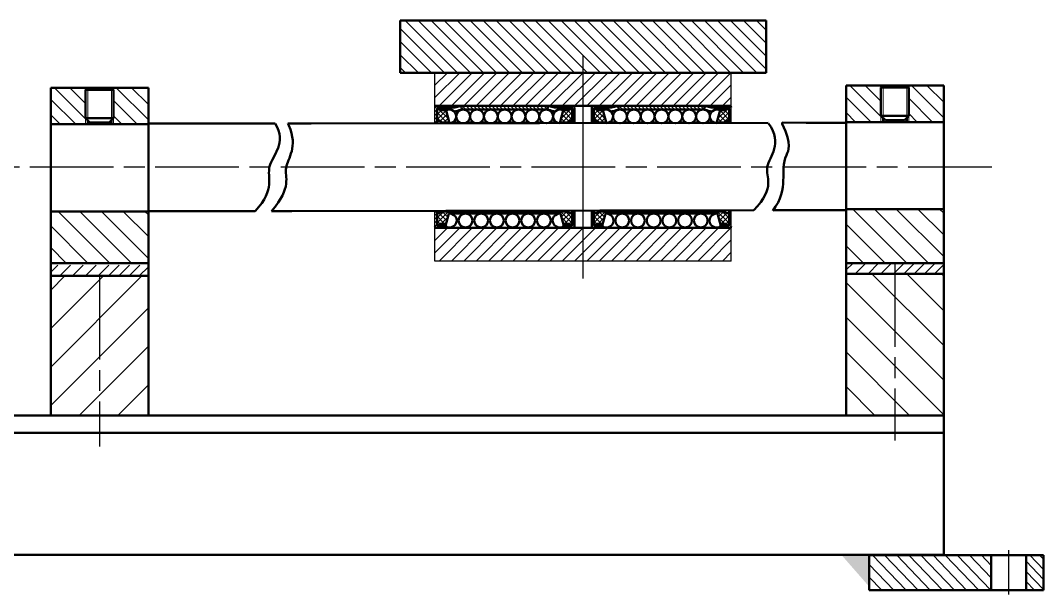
# Model space of a CAD drawing. Header units: millimetres. Extents: x 98 to 4367, y -12 to 2058.
# Drawn here: x 429.8 to 576.6, y 1108.4 to 1190.8 of the extents above; entities that cross this region are included whole.
import ezdxf

# ---------------------------------------------------------------- set-up
doc = ezdxf.new("R2010")
doc.units = ezdxf.units.MM
doc.linetypes.add('AM_ISO08W050', pattern=[18, 12, -1.5, 3, -1.5])
doc.linetypes.add('AUSGEZOGEN', pattern=[0])
doc.layers.get('0').update_dxf_attribs({"lineweight": 50})
for name, color, linetype, lineweight in [('AM_5', 7, 'Continuous', 15), ('AM_6', 7, 'Continuous', 30), ('AM_8', 7, 'Continuous', 30), ('L2STAR', 7, 'AUSGEZOGEN', 20), ('L5STAR', 7, 'AUSGEZOGEN', 50), ('M2STAR', 7, 'AM_ISO08W050', 30), ('S2STAR', 7, 'AUSGEZOGEN', 30)]:
    doc.layers.add(name, color=color, linetype=linetype, lineweight=lineweight)

# ---------------------------------------------------------------- blocks, each defined once
blk = doc.blocks.new('R105802500_21MI58225')
for p, q in [((14, 9.95), (14, 5.25)), ((-8.58, 3.05), (-14, 3.05)), ((8.5, 3.05), (14, 3.05)), ((14, 4.65), (14, 3.05))]:
    blk.add_line(p, q)
at = {"layer": 'AM_6'}
for p, q in [((-4, 45.06), (-12.94, 54)), ((-4, 49.48), (-8.52, 54)), ((14, 44.74), (4.74, 54)), ((14, 49.15), (9.15, 54)), ((-6.86, 43.5), (-14, 50.64)), ((10.82, 43.5), (4, 50.32)), ((-11.28, 43.5), (-14, 46.22)), ((6.4, 43.5), (4, 45.9))]:
    blk.add_line(p, q, dxfattribs=at)
at = {"layer": 'L2STAR'}
for p, q in [((-4, 53.4), (-4, 54)), ((-3.4, 44.65), (-3.4, 54)), ((3.4, 44.65), (3.4, 54)), ((4, 53.4), (4, 54)), ((-4, 43.5), (-4, 45.25)), ((4, 43.5), (4, 45.25))]:
    blk.add_line(p, q, dxfattribs=at)
at = {"layer": 'L5STAR'}
for p, q in [((-14, 54), (-14, 0)), ((-14, 54), (14, 54)), ((-3.4, 54), (-4, 53.4)), ((-4, 45.25), (-4, 53.4)), ((-4, 53.4), (4, 53.4)), ((3.4, 54), (4, 53.4)), ((4, 45.25), (4, 53.4)), ((14, 54), (14, 9.95)), ((-4, 45.25), (4, 45.25)), ((-4, 45.25), (-2.75, 44)), ((-3.4, 43.5), (-3.4, 44.65)), ((4, 45.25), (2.75, 44)), ((3.4, 43.5), (3.4, 44.65)), ((14, 43.5), (-14, 43.5)), ((-2.75, 44), (2.75, 44)), ((14, 18.5), (-14, 18.5)), ((14, 5.25), (14, 4.65)), ((14, 3.05), (14, 0)), ((-14, 0), (-4.08, 0)), ((4, 0), (14, 0))]:
    blk.add_line(p, q, dxfattribs=at)
at = {"layer": 'S2STAR'}
blk.add_line((14, 18.22), (13.72, 18.5), dxfattribs=at)
blk = doc.blocks.new('R105802500_21')
at = {"layer": 'AM_8'}
h = blk.add_hatch(dxfattribs=at)
h.set_pattern_fill('_U', color=256, scale=4.4, angle=135, style=0, pattern_type=0)
h.set_pattern_definition([(135, (-748.3214, -1213.0173), (-3.11127, -3.11127), [])])
h.paths.add_polyline_path([(14, 18.22), (13.72, 18.5), (-14, 18.5), (-14, 3.71), (14, 3.71)])
blk.add_line((14, 0), (4.2, 0))
at = {"layer": 'AM_6'}
for p, q in [((-4, 45.06), (-12.94, 54)), ((-4, 49.48), (-8.52, 54)), ((14, 44.74), (4.74, 54)), ((14, 49.15), (9.15, 54)), ((-6.86, 43.5), (-14, 50.64)), ((10.82, 43.5), (4, 50.32)), ((-11.28, 43.5), (-14, 46.22)), ((6.4, 43.5), (4, 45.9))]:
    blk.add_line(p, q, dxfattribs=at)
at = {"layer": 'L2STAR'}
for p, q in [((-4, 53.4), (-4, 54)), ((-3.4, 44.65), (-3.4, 54)), ((3.4, 44.65), (3.4, 54)), ((4, 53.4), (4, 54)), ((-4, 43.5), (-4, 45.25)), ((4, 43.5), (4, 45.25))]:
    blk.add_line(p, q, dxfattribs=at)
at = {"layer": 'L5STAR'}
for p, q in [((-14, 54), (-14, 0)), ((-14, 54), (14, 54)), ((-3.4, 54), (-4, 53.4)), ((-4, 45.25), (-4, 53.4)), ((-4, 53.4), (4, 53.4)), ((3.4, 54), (4, 53.4)), ((4, 45.25), (4, 53.4)), ((14, 54), (14, 0)), ((-4, 45.25), (4, 45.25)), ((-4, 45.25), (-2.75, 44)), ((-3.4, 43.5), (-3.4, 44.65)), ((4, 45.25), (2.75, 44)), ((3.4, 43.5), (3.4, 44.65)), ((14, 43.5), (-14, 43.5)), ((-2.75, 44), (2.75, 44)), ((14, 18.5), (-14, 18.5)), ((-14, 0), (-4.2, 0))]:
    blk.add_line(p, q, dxfattribs=at)
at = {"layer": 'S2STAR'}
blk.add_line((14, 18.22), (13.72, 18.5), dxfattribs=at)
blk = doc.blocks.new('R102922544_11')
at = {"layer": 'AM_6'}
for p, q in [((0, -5), (0, 59)), ((-42.5, 39.5), (-42.5, 54)), ((-32.92, 44.5), (-42.42, 54)), ((-29.38, 44.5), (-38.88, 54)), ((-25.85, 44.5), (-35.35, 54)), ((-22.31, 44.5), (-31.81, 54)), ((-18.78, 44.5), (-28.28, 54)), ((-15.24, 44.5), (-24.74, 54)), ((-11.71, 44.5), (-21.21, 54)), ((-8.17, 44.5), (-17.67, 54)), ((-4.64, 44.5), (-14.14, 54)), ((-1.1, 44.5), (-10.6, 54)), ((2.44, 44.5), (-7.06, 54)), ((5.97, 44.5), (-3.53, 54)), ((9.51, 44.5), (0.01, 54)), ((13.04, 44.5), (3.54, 54)), ((16.58, 44.5), (7.08, 54)), ((20.11, 44.5), (10.61, 54)), ((23.65, 44.5), (14.15, 54)), ((27.18, 44.5), (17.68, 54)), ((30.72, 44.5), (21.22, 54)), ((34.26, 44.5), (24.76, 54)), ((37.79, 44.5), (28.29, 54)), ((41.33, 44.5), (31.83, 54)), ((42.5, 46.86), (35.36, 54)), ((42.5, 39.5), (42.5, 54)), ((-36.46, 44.5), (-42.5, 50.54)), ((-42.5, 0), (-42.5, 14.5)), ((42.5, 0), (42.5, 14.5)), ((-32.92, 0), (-42.42, 9.5)), ((-29.38, 0), (-38.88, 9.5)), ((-25.85, 0), (-35.35, 9.5)), ((-22.31, 0), (-31.81, 9.5)), ((-18.78, 0), (-28.28, 9.5)), ((-15.24, 0), (-24.74, 9.5)), ((-11.71, 0), (-21.21, 9.5)), ((-8.17, 0), (-17.67, 9.5)), ((-4.64, 0), (-14.14, 9.5)), ((-1.1, 0), (-10.6, 9.5)), ((2.44, 0), (-7.06, 9.5)), ((5.97, 0), (-3.53, 9.5)), ((9.51, 0), (0.01, 9.5)), ((13.04, 0), (3.54, 9.5)), ((16.58, 0), (7.08, 9.5)), ((20.11, 0), (10.61, 9.5)), ((23.65, 0), (14.15, 9.5)), ((27.18, 0), (17.68, 9.5)), ((30.72, 0), (21.22, 9.5)), ((34.26, 0), (24.76, 9.5)), ((37.79, 0), (28.29, 9.5)), ((41.33, 0), (31.83, 9.5)), ((42.5, 2.36), (35.36, 9.5)), ((42.5, 5.9), (38.9, 9.5)), ((-36.46, 0), (-42.5, 6.04)), ((-39.99, 0), (-42.5, 2.51)), ((-42.5, 0), (42.5, 0))]:
    blk.add_line(p, q, dxfattribs=at)
at = {"layer": 'L5STAR'}
for p, q in [((-42.5, 54), (42.5, 54)), ((-42.5, 44.5), (42.5, 44.5)), ((-39.5, 43.9), (-39.5, 44.5)), ((-5.5, 43.9), (-5.5, 44.5)), ((5.5, 43.9), (5.5, 44.5)), ((39.5, 43.9), (39.5, 44.5)), ((-41.9, 39.5), (-41.9, 43.6)), ((-39.5, 43.9), (-41.6, 43.9)), ((-38.38, 43.9), (-41.6, 43.9)), ((-41.3, 43.9), (-41.14, 43.3)), ((-39.34, 43.3), (-41.14, 43.3)), ((-39.5, 43.9), (-38.32, 39.5)), ((-34.41, 43.47), (-10.59, 43.47)), ((-5.5, 43.9), (-6.68, 39.5)), ((-6.62, 43.9), (-3.4, 43.9)), ((-5.66, 43.3), (-3.86, 43.3)), ((-3.7, 43.9), (-3.86, 43.3)), ((-3.1, 39.5), (-3.1, 43.6)), ((-2.5, 39.5), (-2.5, 44)), ((2.5, 39.5), (2.5, 44)), ((3.1, 39.5), (3.1, 43.6)), ((6.62, 43.9), (3.4, 43.9)), ((5.5, 43.9), (3.4, 43.9)), ((3.7, 43.9), (3.86, 43.3)), ((5.66, 43.3), (3.86, 43.3)), ((5.5, 43.9), (6.68, 39.5)), ((10.59, 43.47), (34.41, 43.47)), ((39.5, 43.9), (38.32, 39.5)), ((38.38, 43.9), (41.6, 43.9)), ((39.34, 43.3), (41.14, 43.3)), ((41.3, 43.9), (41.14, 43.3)), ((41.9, 39.5), (41.9, 43.6)), ((-42.5, 39.75), (-41.9, 39.75)), ((-40.9, 40.25), (-41.9, 40.25)), ((-40.9, 40.25), (-40.7, 39.5)), ((-40.77, 39.75), (-38.39, 39.75)), ((-37.41, 39.75), (-35.37, 39.75)), ((-33.44, 39.75), (-31.4, 39.75)), ((-29.47, 39.75), (-27.43, 39.75)), ((-25.5, 39.75), (-23.46, 39.75)), ((-21.54, 39.75), (-19.5, 39.75)), ((-17.57, 39.75), (-15.53, 39.75)), ((-13.6, 39.75), (-11.56, 39.75)), ((-9.63, 39.75), (-7.59, 39.75)), ((-6.61, 39.75), (-4.23, 39.75)), ((-4.1, 40.25), (-4.3, 39.5)), ((-4.1, 40.25), (-3.1, 40.25)), ((-3.1, 39.75), (-2.5, 39.75)), ((2.5, 39.75), (3.1, 39.75)), ((4.1, 40.25), (3.1, 40.25)), ((4.1, 40.25), (4.3, 39.5)), ((4.23, 39.75), (6.61, 39.75)), ((7.59, 39.75), (9.63, 39.75)), ((11.56, 39.75), (13.6, 39.75)), ((15.53, 39.75), (17.57, 39.75)), ((19.5, 39.75), (21.54, 39.75)), ((23.46, 39.75), (25.5, 39.75)), ((27.43, 39.75), (29.47, 39.75)), ((31.4, 39.75), (33.44, 39.75)), ((35.37, 39.75), (37.41, 39.75)), ((38.39, 39.75), (40.77, 39.75)), ((40.9, 40.25), (40.7, 39.5)), ((40.9, 40.25), (41.9, 40.25)), ((41.9, 39.75), (42.5, 39.75)), ((-42.5, 14.25), (-41.9, 14.25)), ((-41.9, 14.5), (-41.9, 10.4)), ((-40.9, 13.75), (-41.9, 13.75)), ((-40.9, 13.75), (-40.7, 14.5)), ((-40.77, 14.25), (-4.23, 14.25)), ((-39.5, 10.1), (-38.66, 13.23)), ((-38.18, 13.6), (-6.82, 13.6)), ((-5.5, 10.1), (-6.34, 13.23)), ((-4.1, 13.75), (-4.3, 14.5)), ((-4.1, 13.75), (-3.1, 13.75)), ((-3.1, 14.5), (-3.1, 10.4)), ((-3.1, 14.25), (-2.5, 14.25)), ((-2.5, 10), (-2.5, 14.5)), ((2.5, 10), (2.5, 14.5)), ((2.5, 14.25), (3.1, 14.25)), ((3.1, 14.5), (3.1, 10.4)), ((4.1, 13.75), (3.1, 13.75)), ((4.1, 13.75), (4.3, 14.5)), ((4.23, 14.25), (40.77, 14.25)), ((5.5, 10.1), (6.34, 13.23)), ((6.82, 13.6), (38.18, 13.6)), ((39.5, 10.1), (38.66, 13.23)), ((40.9, 13.75), (40.7, 14.5)), ((40.9, 13.75), (41.9, 13.75)), ((41.9, 14.5), (41.9, 10.4)), ((41.9, 14.25), (42.5, 14.25)), ((-42.5, 9.5), (42.5, 9.5)), ((-39.5, 10.1), (-41.6, 10.1)), ((-41.3, 10.1), (-41.14, 10.7)), ((-39.34, 10.7), (-41.14, 10.7)), ((-39.5, 10.1), (-39.5, 9.5)), ((-38.5, 9.65), (-38.5, 9.5)), ((-6.5, 9.65), (-6.5, 9.5)), ((-5.66, 10.7), (-3.86, 10.7)), ((-5.5, 10.1), (-5.5, 9.5)), ((-5.5, 10.1), (-3.4, 10.1)), ((-3.7, 10.1), (-3.86, 10.7)), ((5.5, 10.1), (3.4, 10.1)), ((3.7, 10.1), (3.86, 10.7)), ((5.66, 10.7), (3.86, 10.7)), ((5.5, 10.1), (5.5, 9.5)), ((6.5, 9.65), (6.5, 9.5)), ((38.5, 9.65), (38.5, 9.5)), ((39.34, 10.7), (41.14, 10.7)), ((39.5, 10.1), (41.6, 10.1)), ((39.5, 10.1), (39.5, 9.5)), ((41.3, 10.1), (41.14, 10.7))]:
    blk.add_line(p, q, dxfattribs=at)
for centre in [(-34.41, 41.48), (-30.44, 41.48), (-26.47, 41.48), (-22.5, 41.48), (-18.53, 41.48), (-14.56, 41.48), (-10.59, 41.48), (10.59, 41.48), (14.56, 41.48), (18.53, 41.48), (22.5, 41.48), (26.47, 41.48), (30.44, 41.48), (34.41, 41.48), (-33.75, 11.61), (-29.25, 11.61), (-24.75, 11.61), (-20.25, 11.61), (-15.75, 11.61), (-11.25, 11.61), (11.25, 11.61), (15.75, 11.61), (20.25, 11.61), (24.75, 11.61), (29.25, 11.61), (33.75, 11.61)]:
    blk.add_circle(centre, 1.98, dxfattribs=at)
for centre, radius, start, end in [((-42, 44), 0.5, 90, 180), ((-38.38, 53.9), 10, 270, 288.1949), ((-34.63, 42.5), 2, 90, 108.1949), ((-34.41, 43.98), 0.515, 90, 270), ((-10.59, 43.98), 0.515, 270, 90), ((-10.37, 42.5), 2, 71.8051, 90), ((-6.62, 53.9), 10, 251.8051, 270), ((-3, 44), 0.5, 0, 90), ((3, 44), 0.5, 90, 180), ((6.62, 53.9), 10, 270, 288.1949), ((10.37, 42.5), 2, 90, 108.1949), ((10.59, 43.98), 0.515, 90, 270), ((34.41, 43.98), 0.515, 270, 90), ((34.63, 42.5), 2, 71.8051, 90), ((38.38, 53.9), 10, 251.8051, 270), ((42, 44), 0.5, 0, 90), ((-41.6, 43.6), 0.3, 90, 180), ((-38.38, 41.48), 1.98, 271.5816, 118.4184), ((-38.38, 53.9), 11.05, 277.0485, 287.7281), ((-6.62, 53.9), 11.05, 252.2719, 262.9515), ((-6.62, 41.48), 1.98, 61.5816, 268.4184), ((-3.4, 43.6), 0.3, 0, 90), ((3.4, 43.6), 0.3, 90, 180), ((6.62, 41.48), 1.98, 271.5816, 118.4184), ((6.62, 53.9), 11.05, 277.0485, 287.7281), ((38.38, 53.9), 11.05, 252.2719, 262.9515), ((38.38, 41.48), 1.98, 61.5816, 268.4184), ((41.6, 43.6), 0.3, 0, 90), ((-38.25, 11.61), 1.98, 230.9586, 88.6345), ((-38.18, 13.1), 0.5, 90, 165), ((-6.75, 11.61), 1.98, 91.3655, 309.0414), ((-6.82, 13.1), 0.5, 15, 90), ((6.75, 11.61), 1.98, 230.9586, 88.6345), ((6.82, 13.1), 0.5, 90, 165), ((38.25, 11.61), 1.98, 91.3655, 309.0414), ((38.18, 13.1), 0.5, 15, 90), ((-42, 10), 0.5, 180, 270), ((-41.6, 10.4), 0.3, 180, 270), ((-3.4, 10.4), 0.3, 270, 0), ((-3, 10), 0.5, 270, 0), ((3, 10), 0.5, 180, 270), ((3.4, 10.4), 0.3, 180, 270), ((41.6, 10.4), 0.3, 270, 0), ((42, 10), 0.5, 270, 0)]:
    blk.add_arc(centre, radius, start, end, dxfattribs=at)
at = {"layer": 'S2STAR'}
for p, q in [((42.5, 50.4), (38.9, 54)), ((-39.99, 44.5), (-42.5, 47.01)), ((-41.71, 43.88), (-42.26, 44.43)), ((-40.67, 43.9), (-41.27, 44.5)), ((-39.61, 43.9), (-40.21, 44.5)), ((-34.66, 43.54), (-33.7, 44.5)), ((-33.67, 43.47), (-32.64, 44.5)), ((-32.61, 43.47), (-31.58, 44.5)), ((-31.55, 43.47), (-30.52, 44.5)), ((-30.49, 43.47), (-29.46, 44.5)), ((-29.43, 43.47), (-28.39, 44.5)), ((-28.36, 43.47), (-27.33, 44.5)), ((-27.3, 43.47), (-26.27, 44.5)), ((-26.24, 43.47), (-25.21, 44.5)), ((-25.18, 43.47), (-24.15, 44.5)), ((-24.12, 43.47), (-23.09, 44.5)), ((-23.06, 43.47), (-22.03, 44.5)), ((-22, 43.47), (-20.97, 44.5)), ((-20.94, 43.47), (-19.91, 44.5)), ((-19.88, 43.47), (-18.85, 44.5)), ((-18.82, 43.47), (-17.79, 44.5)), ((-17.76, 43.47), (-16.73, 44.5)), ((-16.7, 43.47), (-15.67, 44.5)), ((-15.64, 43.47), (-14.61, 44.5)), ((-14.58, 43.47), (-13.55, 44.5)), ((-13.52, 43.47), (-12.48, 44.5)), ((-12.46, 43.47), (-11.42, 44.5)), ((-11.39, 43.47), (-10.4, 44.46)), ((-4.61, 43.9), (-5.21, 44.5)), ((-3.55, 43.9), (-4.15, 44.5)), ((-2.5, 43.91), (-3.09, 44.5)), ((3.29, 43.88), (2.74, 44.43)), ((4.33, 43.9), (3.73, 44.5)), ((5.39, 43.9), (4.79, 44.5)), ((10.34, 43.54), (11.3, 44.5)), ((11.33, 43.47), (12.36, 44.5)), ((12.39, 43.47), (13.42, 44.5)), ((13.45, 43.47), (14.48, 44.5)), ((14.51, 43.47), (15.54, 44.5)), ((15.57, 43.47), (16.61, 44.5)), ((16.64, 43.47), (17.67, 44.5)), ((17.7, 43.47), (18.73, 44.5)), ((18.76, 43.47), (19.79, 44.5)), ((19.82, 43.47), (20.85, 44.5)), ((20.88, 43.47), (21.91, 44.5)), ((21.94, 43.47), (22.97, 44.5)), ((23, 43.47), (24.03, 44.5)), ((24.06, 43.47), (25.09, 44.5)), ((25.12, 43.47), (26.15, 44.5)), ((26.18, 43.47), (27.21, 44.5)), ((27.24, 43.47), (28.27, 44.5)), ((28.3, 43.47), (29.33, 44.5)), ((29.36, 43.47), (30.39, 44.5)), ((30.42, 43.47), (31.45, 44.5)), ((31.48, 43.47), (32.52, 44.5)), ((32.54, 43.47), (33.58, 44.5)), ((33.61, 43.47), (34.6, 44.46)), ((40.39, 43.9), (39.79, 44.5)), ((41.45, 43.9), (40.85, 44.5)), ((42.5, 43.91), (41.91, 44.5)), ((-41.9, 43.01), (-42.5, 43.61)), ((-41.9, 41.95), (-42.5, 42.55)), ((-41.9, 40.89), (-42.5, 41.49)), ((-41.9, 43.37), (-41.37, 43.9)), ((-41.9, 41.95), (-40.55, 43.3)), ((-41.9, 40.54), (-39.3, 43.14)), ((-38.99, 39.75), (-41.9, 42.66)), ((-40.41, 39.75), (-41.9, 41.24)), ((-41.14, 43.31), (-41.66, 43.84)), ((-38.68, 40.85), (-41.13, 43.3)), ((-40.87, 40.15), (-39, 42.03)), ((-39.2, 42.79), (-39.72, 43.3)), ((-6.35, 40.74), (-3.23, 43.85)), ((-4.11, 40.22), (-5.98, 42.1)), ((-5.92, 39.75), (-3.1, 42.57)), ((-5.83, 42.67), (-5.2, 43.3)), ((-3.1, 40.63), (-5.68, 43.21)), ((-3.1, 42.04), (-4.36, 43.3)), ((-4.01, 40.25), (-3.1, 41.16)), ((-3.1, 43.45), (-3.55, 43.9)), ((-2.5, 42.85), (-3.1, 43.45)), ((-2.5, 41.79), (-3.1, 42.39)), ((-2.5, 40.73), (-3.1, 41.33)), ((3.1, 43.01), (2.5, 43.61)), ((3.1, 41.95), (2.5, 42.55)), ((3.1, 40.89), (2.5, 41.49)), ((3.1, 43.37), (3.63, 43.9)), ((3.1, 41.95), (4.45, 43.3)), ((3.1, 40.54), (5.7, 43.14)), ((6.01, 39.75), (3.1, 42.66)), ((4.59, 39.75), (3.1, 41.24)), ((3.86, 43.31), (3.34, 43.84)), ((6.32, 40.85), (3.87, 43.3)), ((4.13, 40.15), (6, 42.03)), ((5.8, 42.79), (5.28, 43.3)), ((38.65, 40.74), (41.77, 43.85)), ((40.89, 40.22), (39.02, 42.1)), ((39.08, 39.75), (41.9, 42.57)), ((39.17, 42.67), (39.8, 43.3)), ((41.9, 40.63), (39.32, 43.21)), ((41.9, 42.04), (40.64, 43.3)), ((40.99, 40.25), (41.9, 41.16)), ((41.9, 43.45), (41.45, 43.9)), ((42.5, 42.85), (41.9, 43.45)), ((42.5, 41.79), (41.9, 42.39)), ((42.5, 40.73), (41.9, 41.33)), ((-41.9, 39.83), (-42.5, 40.43)), ((-39.86, 39.75), (-38.7, 40.91)), ((-38.45, 39.75), (-38.4, 39.8)), ((-6.47, 39.75), (-6.58, 39.86)), ((-5.05, 39.75), (-6.28, 40.98)), ((-4.51, 39.75), (-4.13, 40.12)), ((-2.58, 39.75), (-3.1, 40.27)), ((3.1, 39.83), (2.5, 40.43)), ((5.14, 39.75), (6.3, 40.91)), ((6.55, 39.75), (6.6, 39.8)), ((38.53, 39.75), (38.42, 39.86)), ((39.95, 39.75), (38.72, 40.98)), ((40.49, 39.75), (40.87, 40.12)), ((42.42, 39.75), (41.9, 40.27)), ((-41.9, 13.31), (-42.5, 13.91)), ((-41.9, 12.25), (-42.5, 12.85)), ((-41.9, 11.19), (-42.5, 11.79)), ((-41.9, 12.26), (-39.91, 14.25)), ((-41.9, 10.84), (-38.49, 14.25)), ((-41.9, 13.67), (-41.82, 13.75)), ((-39.64, 10.7), (-41.9, 12.96)), ((-39.1, 11.58), (-41.28, 13.75)), ((-40.63, 10.7), (-38.87, 12.46)), ((-38.81, 12.69), (-40.36, 14.25)), ((-38.29, 13.59), (-38.95, 14.25)), ((-37.73, 13.6), (-37.08, 14.25)), ((-36.88, 13.6), (-37.54, 14.25)), ((-36.32, 13.6), (-35.66, 14.25)), ((-35.47, 13.6), (-36.12, 14.25)), ((-34.9, 13.6), (-34.25, 14.25)), ((-34.06, 13.6), (-34.71, 14.25)), ((-33.49, 13.6), (-32.84, 14.25)), ((-32.64, 13.6), (-33.29, 14.25)), ((-32.07, 13.6), (-31.42, 14.25)), ((-31.23, 13.6), (-31.88, 14.25)), ((-30.66, 13.6), (-30.01, 14.25)), ((-29.81, 13.6), (-30.46, 14.25)), ((-29.24, 13.6), (-28.59, 14.25)), ((-28.4, 13.6), (-29.05, 14.25)), ((-27.83, 13.6), (-27.18, 14.25)), ((-26.98, 13.6), (-27.64, 14.25)), ((-26.42, 13.6), (-25.76, 14.25)), ((-25.57, 13.6), (-26.22, 14.25)), ((-25, 13.6), (-24.35, 14.25)), ((-24.16, 13.6), (-24.81, 14.25)), ((-23.59, 13.6), (-22.94, 14.25)), ((-22.74, 13.6), (-23.39, 14.25)), ((-22.17, 13.6), (-21.52, 14.25)), ((-21.33, 13.6), (-21.98, 14.25)), ((-20.76, 13.6), (-20.11, 14.25)), ((-19.91, 13.6), (-20.56, 14.25)), ((-19.34, 13.6), (-18.69, 14.25)), ((-18.5, 13.6), (-19.15, 14.25)), ((-17.93, 13.6), (-17.28, 14.25)), ((-17.08, 13.6), (-17.74, 14.25)), ((-16.52, 13.6), (-15.86, 14.25)), ((-15.67, 13.6), (-16.32, 14.25)), ((-15.1, 13.6), (-14.45, 14.25)), ((-14.26, 13.6), (-14.91, 14.25)), ((-13.69, 13.6), (-13.04, 14.25)), ((-12.84, 13.6), (-13.49, 14.25)), ((-12.27, 13.6), (-11.62, 14.25)), ((-11.43, 13.6), (-12.08, 14.25)), ((-10.86, 13.6), (-10.21, 14.25)), ((-10.01, 13.6), (-10.67, 14.25)), ((-9.45, 13.6), (-8.79, 14.25)), ((-8.6, 13.6), (-9.25, 14.25)), ((-8.03, 13.6), (-7.38, 14.25)), ((-7.19, 13.6), (-7.84, 14.25)), ((-6.65, 13.57), (-5.97, 14.25)), ((-3.1, 10.93), (-6.42, 14.25)), ((-6.18, 12.62), (-4.55, 14.25)), ((-4.29, 10.7), (-6.16, 12.58)), ((-5.88, 11.51), (-3.64, 13.75)), ((-5.27, 10.7), (-3.1, 12.87)), ((-3.1, 12.34), (-5.01, 14.25)), ((-2.5, 13.16), (-3.1, 13.76)), ((-2.5, 12.1), (-3.1, 12.7)), ((3.1, 13.31), (2.5, 13.91)), ((3.1, 12.25), (2.5, 12.85)), ((3.1, 11.19), (2.5, 11.79)), ((3.1, 10.84), (6.51, 14.25)), ((3.1, 12.26), (5.09, 14.25)), ((3.1, 13.67), (3.18, 13.75)), ((5.36, 10.7), (3.1, 12.96)), ((5.9, 11.58), (3.72, 13.75)), ((4.37, 10.7), (6.13, 12.46)), ((6.19, 12.69), (4.64, 14.25)), ((6.71, 13.59), (6.05, 14.25)), ((7.27, 13.6), (7.92, 14.25)), ((8.12, 13.6), (7.46, 14.25)), ((8.68, 13.6), (9.34, 14.25)), ((9.53, 13.6), (8.88, 14.25)), ((10.1, 13.6), (10.75, 14.25)), ((10.94, 13.6), (10.29, 14.25)), ((11.51, 13.6), (12.16, 14.25)), ((12.36, 13.6), (11.71, 14.25)), ((12.93, 13.6), (13.58, 14.25)), ((13.77, 13.6), (13.12, 14.25)), ((14.34, 13.6), (14.99, 14.25)), ((15.19, 13.6), (14.54, 14.25)), ((15.76, 13.6), (16.41, 14.25)), ((16.6, 13.6), (15.95, 14.25)), ((17.17, 13.6), (17.82, 14.25)), ((18.02, 13.6), (17.36, 14.25)), ((18.58, 13.6), (19.24, 14.25)), ((19.43, 13.6), (18.78, 14.25)), ((20, 13.6), (20.65, 14.25)), ((20.84, 13.6), (20.19, 14.25)), ((21.41, 13.6), (22.06, 14.25)), ((22.26, 13.6), (21.61, 14.25)), ((22.83, 13.6), (23.48, 14.25)), ((23.67, 13.6), (23.02, 14.25)), ((24.24, 13.6), (24.89, 14.25)), ((25.09, 13.6), (24.44, 14.25)), ((25.66, 13.6), (26.31, 14.25)), ((26.5, 13.6), (25.85, 14.25)), ((27.07, 13.6), (27.72, 14.25)), ((27.92, 13.6), (27.26, 14.25)), ((28.48, 13.6), (29.14, 14.25)), ((29.33, 13.6), (28.68, 14.25)), ((29.9, 13.6), (30.55, 14.25)), ((30.74, 13.6), (30.09, 14.25)), ((31.31, 13.6), (31.96, 14.25)), ((32.16, 13.6), (31.51, 14.25)), ((32.73, 13.6), (33.38, 14.25)), ((33.57, 13.6), (32.92, 14.25)), ((34.14, 13.6), (34.79, 14.25)), ((34.99, 13.6), (34.33, 14.25)), ((35.55, 13.6), (36.21, 14.25)), ((36.4, 13.6), (35.75, 14.25)), ((36.97, 13.6), (37.62, 14.25)), ((37.81, 13.6), (37.16, 14.25)), ((38.35, 13.57), (39.03, 14.25)), ((41.9, 10.93), (38.58, 14.25)), ((38.82, 12.62), (40.45, 14.25)), ((40.71, 10.7), (38.84, 12.58)), ((39.12, 11.51), (41.36, 13.75)), ((39.73, 10.7), (41.9, 12.87)), ((41.9, 12.34), (39.99, 14.25)), ((42.5, 13.16), (41.9, 13.76)), ((42.5, 12.1), (41.9, 12.7)), ((-41.27, 9.5), (-42.5, 10.73)), ((-41.06, 10.7), (-41.9, 11.54)), ((-40.21, 9.5), (-40.81, 10.1)), ((-39.5, 9.85), (-39.75, 10.1)), ((-5.21, 9.5), (-5.5, 9.79)), ((-4.15, 9.5), (-4.75, 10.1)), ((-3.86, 10.7), (-3.1, 11.46)), ((-3.09, 9.5), (-3.69, 10.1)), ((-2.5, 11.03), (-3.1, 11.63)), ((-2.5, 9.97), (-3.1, 10.57)), ((3.73, 9.5), (2.5, 10.73)), ((3.94, 10.7), (3.1, 11.54)), ((4.79, 9.5), (4.19, 10.1)), ((5.5, 9.85), (5.25, 10.1)), ((39.79, 9.5), (39.5, 9.79)), ((40.85, 9.5), (40.25, 10.1)), ((41.14, 10.7), (41.9, 11.46)), ((41.91, 9.5), (41.31, 10.1)), ((42.5, 11.03), (41.9, 11.63)), ((42.5, 9.97), (41.9, 10.57))]:
    blk.add_line(p, q, dxfattribs=at)

msp = doc.modelspace()

# ---------------------------------------------------------------- hatches: boundary and pattern name
msp.add_hatch(color=256).paths.add_polyline_path([(551.575, 1109.554), (547.63, 1114.061), (551.575, 1114.057)])
at = {"layer": 'AM_8'}
h = msp.add_hatch(dxfattribs=at)
h.set_pattern_fill('_U', color=256, scale=1.32, angle=135, style=0, pattern_type=0)
h.set_pattern_definition([(135, (192.068, 460.6967), (-0.933381, -0.933381), [])])
h.paths.add_polyline_path([(531.967, 1183.267), (533.717, 1183.267), (536.84, 1183.267), (536.84, 1190.767), (484.34, 1190.767), (484.265, 1183.267), (527.517, 1183.267), (529.967, 1183.267), (529.967, 1183.417), (531.967, 1183.417)])
h = msp.add_hatch(dxfattribs=at)
h.set_pattern_fill('_U', color=256, scale=2.2, angle=135, style=0, pattern_type=0)
h.set_pattern_definition([(135, (73.2517, 547.6162), (-1.555635, -1.555635), [])])
h.paths.add_polyline_path([(562.256, 1163.562), (562.115, 1163.702), (548.256, 1163.702), (548.256, 1155.979), (562.256, 1155.979)])
h = msp.add_hatch(dxfattribs=at)
h.set_pattern_fill('_U', color=256, scale=1.3, angle=45, style=0, pattern_type=0)
h.set_pattern_definition([(45, (-40.8573, 547.2887), (-0.9192388, 0.9192388), [])])
h.paths.add_polyline_path([(441.147, 1155.652), (434.147, 1155.652), (434.147, 1154.125), (441.147, 1154.125)])
h = msp.add_hatch(dxfattribs=at)
h.set_pattern_fill('_U', color=256, scale=1.04, angle=45, style=0, pattern_type=0)
h.set_pattern_definition([(45, (-40.8573, 547.2887), (-0.735391, 0.735391), [])])
h.paths.add_polyline_path([(441.147, 1154.125), (448.147, 1154.125), (448.147, 1155.652), (441.147, 1155.652)])
h = msp.add_hatch(dxfattribs=at)
h.set_pattern_fill('_U', color=256, scale=1.3, angle=45, style=0, pattern_type=0)
h.set_pattern_definition([(45, (73.2517, 547.6162), (-0.9192388, 0.9192388), [])])
h.paths.add_polyline_path([(555.256, 1155.979), (548.256, 1155.979), (548.256, 1154.452), (555.256, 1154.452)])
h = msp.add_hatch(dxfattribs=at)
h.set_pattern_fill('_U', color=256, scale=1.04, angle=45, style=0, pattern_type=0)
h.set_pattern_definition([(45, (73.2517, 547.6162), (-0.735391, 0.735391), [])])
h.paths.add_polyline_path([(555.256, 1154.452), (562.256, 1154.452), (562.256, 1155.979), (555.256, 1155.979)])
h = msp.add_hatch(dxfattribs=at)
h.set_pattern_fill('_U', color=256, scale=3.9, angle=45, style=0, pattern_type=0)
h.set_pattern_definition([(45, (61.451, 597.391), (-2.757716, 2.757716), [])])
h.paths.add_polyline_path([(434.147, 1154.125), (434.147, 1134.125), (448.147, 1134.125), (448.147, 1154.125)])
h = msp.add_hatch(dxfattribs=at)
h.set_pattern_fill('_U', color=256, scale=3.52, angle=135, style=0, pattern_type=0)
h.set_pattern_definition([(135, (58.6555, 597.3912), (-2.489016, -2.489016), [])])
h.paths.add_polyline_path([(548.256, 1154.452), (548.256, 1134.125), (562.256, 1134.125), (562.256, 1154.452)])
h = msp.add_hatch(dxfattribs=at)
h.set_pattern_fill('_U', color=256, scale=1.25, angle=134, style=0, pattern_type=0)
h.set_pattern_definition([(134, (-1181.2363, 89.1911), (-0.89917475, -0.868323), [])])
h.paths.add_polyline_path([(569.078, 1114.069), (551.578, 1114.057), (551.578, 1109.074), (569.078, 1109.074)])
h = msp.add_hatch(dxfattribs=at)
h.set_pattern_fill('_U', color=256, angle=134, style=0, pattern_type=0)
h.set_pattern_definition([(134, (-1181.2363, 89.1911), (-0.7193398, -0.69465837), [])])
h.paths.add_polyline_path([(574.078, 1114.072), (574.078, 1109.074), (576.578, 1109.074), (576.578, 1114.074)])

# ---------------------------------------------------------------- linework, layer by layer
for p, q in [((484.265, 1183.267), (484.265, 1190.767)), ((536.765, 1190.767), (484.265, 1190.767)), ((536.765, 1183.267), (536.765, 1190.767)), ((489.265, 1183.267), (484.265, 1183.267)), ((531.765, 1183.267), (536.765, 1183.267)), ((448.147, 1175.968), (466.322, 1175.991)), ((471.496, 1175.99), (468.173, 1175.986)), ((468.173, 1175.986), (468.286, 1175.709)), ((471.496, 1175.99), (537.075, 1176.073)), ((542.511, 1176.08), (539.07, 1176.115)), ((539.07, 1176.115), (539.087, 1175.931)), ((542.511, 1176.08), (548.256, 1176.087)), ((448.147, 1163.395), (463.482, 1163.413)), ((468.751, 1163.423), (465.825, 1163.417)), ((468.751, 1163.423), (535.009, 1163.552)), ((541.248, 1163.564), (537.781, 1163.557)), ((541.248, 1163.564), (548.256, 1163.577)), ((448.147, 1155.979), (434.147, 1155.979)), ((550.967, 1155.979), (551.006, 1155.979)), ((551.006, 1155.979), (559.506, 1155.979)), ((434.147, 1154.125), (434.147, 1140.625)), ((439.047, 1154.125), (443.247, 1154.125)), ((448.147, 1154.125), (448.147, 1134.125)), ((548.256, 1154.452), (548.256, 1134.452)), ((553.217, 1154.452), (557.256, 1154.452)), ((557.256, 1154.452), (557.256, 1154.452)), ((562.256, 1154.452), (562.256, 1146.08)), ((562.256, 1146.08), (562.256, 1139.515)), ((434.147, 1140.625), (434.147, 1134.123)), ((562.256, 1139.515), (562.256, 1134.125)), ((440.412, 1134.125), (406.485, 1134.117)), ((440.412, 1134.125), (449.512, 1134.125)), ((451.777, 1134.117), (449.512, 1134.117)), ((464.241, 1134.117), (451.777, 1134.117)), ((454.412, 1134.125), (454.412, 1134.117)), ((464.241, 1134.117), (562.273, 1134.117)), ((548.256, 1134.125), (548.256, 1134.452)), ((562.256, 1134.125), (562.256, 1134.117)), ((562.273, 1134.117), (562.273, 1114.117)), ((321.485, 1131.617), (445.312, 1131.617)), ((445.312, 1131.617), (550.523, 1131.617)), ((550.523, 1131.617), (562.273, 1131.617)), ((311.485, 1114.117), (464.241, 1114.117)), ((562.273, 1114.117), (464.241, 1114.117)), ((551.578, 1109.074), (551.578, 1114.057)), ((551.578, 1114.057), (576.578, 1114.057)), ((569.078, 1109.074), (569.078, 1114.074)), ((574.078, 1109.074), (574.078, 1114.074)), ((576.578, 1114.074), (576.578, 1109.074)), ((576.578, 1114.074), (576.578, 1109.074)), ((576.578, 1109.074), (551.578, 1109.074))]:
    msp.add_line(p, q)
for points in [[(463.482, 1163.431), (466.446, 1166.72), (463.811, 1169.68), (468.092, 1173.188), (466.322, 1175.991)], [(535.009, 1163.538), (538.231, 1166.962), (535.146, 1169.564), (539.259, 1173.055), (537.134, 1176)], [(465.825, 1163.417), (468.835, 1166.939), (466.529, 1169.57), (469.713, 1172.53), (468.286, 1175.709)]]:
    msp.add_open_spline(points, degree=3)
msp.add_open_spline([(537.716, 1163.47), (540.252, 1166.825), (538.127, 1169.701), (540.527, 1172.85), (539.087, 1175.931)], degree=3, knots=[0, 0, 0, 0, 1, 1.2863104, 1.2863104, 1.2863104, 1.2863104])
at = {"layer": 'M2STAR'}
for p, q in [((569.139, 1169.74), (427.4, 1169.74)), ((555.256, 1155.979), (555.256, 1130.503)), ((441.147, 1154.125), (441.147, 1129.666)), ((571.578, 1108.433), (571.578, 1114.81))]:
    msp.add_line(p, q, dxfattribs=at)

# ---------------------------------------------------------------- block references
at = {"xscale": 0.5, "yscale": 0.5, "zscale": 0.5}
for name, p in [('R105802500_21', (441.147, 1154.125)), ('R105802500_21MI58225', (555.256, 1154.452))]:
    msp.add_blockref(name, p, dxfattribs=at)
at = {"layer": 'AM_5', "xscale": -0.5, "yscale": 0.5, "zscale": 0.5}
msp.add_blockref('R102922544_11', (510.515, 1156.267), dxfattribs=at)

doc.saveas('drawing.dxf')
